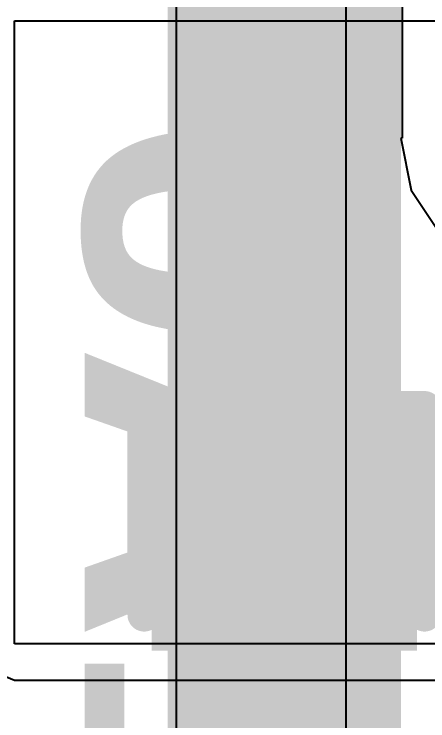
# Model space of a CAD drawing. Header units: inches. Extents: x -6 to 283, y -12 to 154.
# Drawn here: x 11.379 to 12.953, y -9.045 to -6.358 of the extents above; entities that cross this region are included whole.
import ezdxf

# ---------------------------------------------------------------- set-up
doc = ezdxf.new("R2010")
doc.units = ezdxf.units.IN
for name, color, linetype in [('Bottom Layer', 5, 'Continuous'), ('Bottom Overlay', 54, 'Continuous'), ('Bottom Paste', 16, 'Continuous'), ('Bottom Solder', 6, 'Continuous'), ('Signal L1', 76, 'Continuous'), ('Top Layer', 1, 'Continuous'), ('Top Overlay', 2, 'Continuous')]:
    doc.layers.add(name, color=color, linetype=linetype)
doc.styles.add('Arial Black_Bold', font='', dxfattribs={"height": 0.2})
doc.styles.get('Arial Black_Bold').set_extended_font_data('Arial Black', bold=True)

# ---------------------------------------------------------------- blocks, each defined once
blk = doc.blocks.new('C___0603_B_401')
at = {"layer": 'Bottom Layer'}
for points in [[(-1.143, -0.4445), (-1.143, 0.4445), (-0.381, 0.4445), (-0.381, -0.4445)], [(0.381, -0.4445), (0.381, 0.4445), (1.143, 0.4445), (1.143, -0.4445)]]:
    blk.add_hatch(color=5, dxfattribs=at).paths.add_polyline_path(points)
at = {"layer": 'Bottom Paste'}
for points in [[(-1.143, -0.4445), (-1.143, 0.4445), (-0.381, 0.4445), (-0.381, -0.4445)], [(0.381, -0.4445), (0.381, 0.4445), (1.143, 0.4445), (1.143, -0.4445)]]:
    blk.add_hatch(color=16, dxfattribs=at).paths.add_polyline_path(points)
at = {"layer": 'Bottom Solder'}
for points in [[(-1.203, -0.5045), (-1.203, 0.5045), (-0.321, 0.5045), (-0.321, -0.5045)], [(0.321, -0.5045), (0.321, 0.5045), (1.203, 0.5045), (1.203, -0.5045)]]:
    blk.add_hatch(color=6, dxfattribs=at).paths.add_polyline_path(points)
at = {"layer": 'Bottom Overlay'}
for points in [[(-1.2446, 0.5334, 0.127, 0.127, 0), (-0.4572, 0.5334, 0.127, 0.127, 0)], [(-1.2446, 0.5334, 0.127, 0.127, 0), (-1.2446, -0.5334, 0.127, 0.127, 0)], [(0.4572, 0.5334, 0.127, 0.127, 0), (1.2446, 0.5334, 0.127, 0.127, 0)], [(1.2446, 0.5334, 0.127, 0.127, 0), (1.2446, -0.5334, 0.127, 0.127, 0)], [(-1.2446, -0.5334, 0.127, 0.127, 0), (-0.4572, -0.5334, 0.127, 0.127, 0)], [(0.4572, -0.5334, 0.127, 0.127, 0), (1.2446, -0.5334, 0.127, 0.127, 0)]]:
    blk.add_lwpolyline(points, format="xyseb", dxfattribs=at)
for points in [[(-1.2764, 0.5334, 0.0635, 0.0635, 1), (-1.2128, 0.5334, 0.0635, 0.0635, 1)], [(-1.2764, 0.5334, 0.0635, 0.0635, 1), (-1.2128, 0.5334, 0.0635, 0.0635, 1)], [(-0.4889, 0.5334, 0.0635, 0.0635, 1), (-0.4254, 0.5334, 0.0635, 0.0635, 1)], [(0.4254, 0.5334, 0.0635, 0.0635, 1), (0.4889, 0.5334, 0.0635, 0.0635, 1)], [(1.2128, 0.5334, 0.0635, 0.0635, 1), (1.2764, 0.5334, 0.0635, 0.0635, 1)], [(1.2128, 0.5334, 0.0635, 0.0635, 1), (1.2764, 0.5334, 0.0635, 0.0635, 1)], [(-1.2764, -0.5334, 0.0635, 0.0635, 1), (-1.2128, -0.5334, 0.0635, 0.0635, 1)], [(-1.2764, -0.5334, 0.0635, 0.0635, 1), (-1.2128, -0.5334, 0.0635, 0.0635, 1)], [(-0.4889, -0.5334, 0.0635, 0.0635, 1), (-0.4254, -0.5334, 0.0635, 0.0635, 1)], [(0.4254, -0.5334, 0.0635, 0.0635, 1), (0.4889, -0.5334, 0.0635, 0.0635, 1)], [(1.2128, -0.5334, 0.0635, 0.0635, 1), (1.2764, -0.5334, 0.0635, 0.0635, 1)], [(1.2128, -0.5334, 0.0635, 0.0635, 1), (1.2764, -0.5334, 0.0635, 0.0635, 1)]]:
    blk.add_lwpolyline(points, format="xyseb", close=True, dxfattribs=at)

msp = doc.modelspace()

# ---------------------------------------------------------------- linework, layer by layer
at = {"layer": 'Bottom Layer'}
for p, q in [((11.38, -8.7523), (11.38, -6.3826)), ((11.38, -6.3826), (13.1364, -6.3826)), ((17.4629, -8.7523), (11.38, -8.7523)), ((11.2828, -8.8495), (11.38, -8.8898)), ((11.38, -8.8898), (17.3254, -8.8898))]:
    msp.add_line(p, q, dxfattribs=at)
at = {"layer": 'Signal L1'}
for p, q in [((12.6422, -9.346), (12.6422, -2.0781)), ((11.9947, -2.2122), (11.9947, -9.4801)), ((12.8555, -3.5109), (12.8555, -6.8294)), ((12.8555, -6.8294), (12.8498, -6.8294)), ((12.8498, -6.8294), (12.8891, -7.0267)), ((12.8891, -7.0267), (13.0008, -7.194))]:
    msp.add_line(p, q, dxfattribs=at)
msp.add_lwpolyline([(12.3185, -9.4801, 0.381, 0.381, 0), (12.3185, -2.0781, 0.381, 0.381, 0)], format="xyseb", dxfattribs=at)
at = {"layer": 'Top Layer'}
msp.add_lwpolyline([(12.4068, -10.5824, 0.889, 0.889, 0), (12.4068, -5.5866, 0.889, 0.889, 0)], format="xyseb", dxfattribs=at)

# ---------------------------------------------------------------- block references
at = {"rotation": 90}
msp.add_blockref('C___0603_B_401', (12.4068, -9.0991), dxfattribs=at)

# ---------------------------------------------------------------- texts
at = {"layer": 'Top Overlay', "style": 'Arial Black_Bold'}
msp.add_text('5V0', height=1.016, rotation=90, dxfattribs=at).set_placement((12.6626, -9.6212))

doc.saveas('drawing.dxf')
